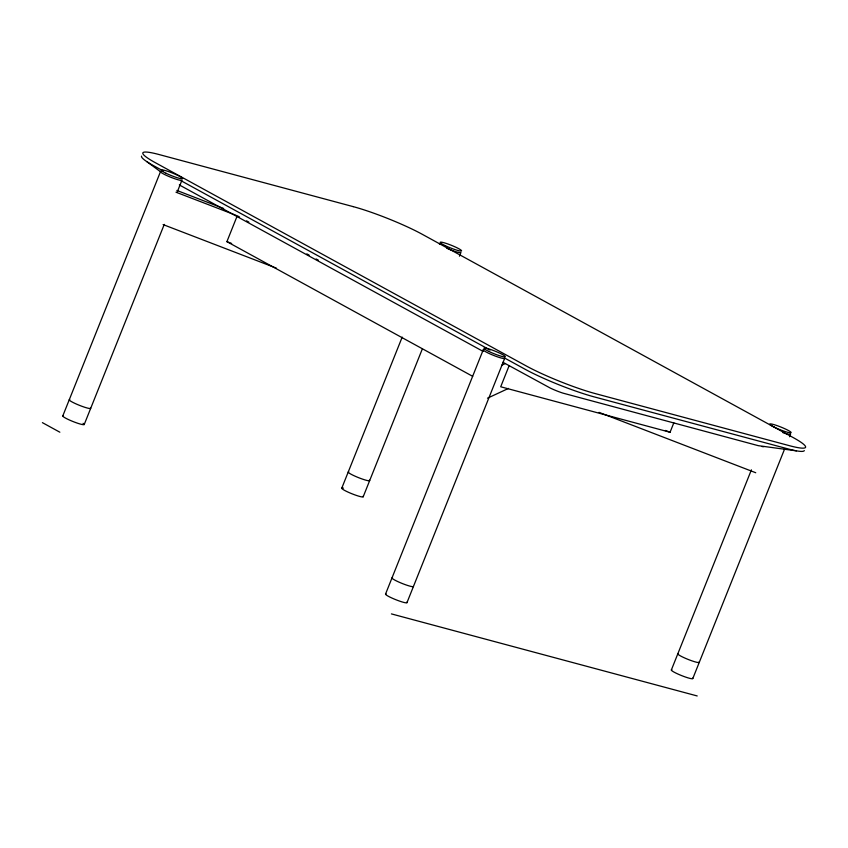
<?xml version="1.0" encoding="UTF-8"?>
<svg xmlns="http://www.w3.org/2000/svg" width="848" height="848" viewBox="0 0 848 848"><rect width="100%" height="100%" fill="white"/><g stroke="black" fill="none" stroke-linecap="round" stroke-linejoin="round"><path stroke-width="1.27" d="M62.784 415.944L160.505 171.635M84.217 424.53L164.279 224.381M177.031 192.496L181.938 180.232A11.543 1.389 21.8 0 1 169.25 176.628A11.543 1.389 21.8 0 1 161.014 171.455M472.686 376.332L226.904 241.648L237.26 215.763L239.581 217.035M341.755 488.204L402.196 337.112M363.188 496.79L422.156 349.376M459.436 256.17L460.909 252.492A11.543 1.389 21.8 0 1 446.864 248.305M385.533 594.077L483.254 349.779M406.966 602.674L504.687 358.365M509.171 365.594L500.702 386.773L670.058 432.257L673.821 422.845M671.351 669.984L751.402 469.834M692.784 678.58L784.612 448.995M789.52 436.731L790.495 434.271M501.645 365.265L505.175 363.622M487.494 398.189L508.493 388.416M502.938 362.276L550.182 388.013A13.706 1.643 21.8 0 0 562.902 393.112L758.26 445.666L796.452 450.85M391.416 613.899L697.204 695.954M175.992 192.199L236.03 215.286M226.904 241.648L231.652 243.471M163.102 224.582L276.406 268.148M176.85 190.44L223.639 208.491M665.373 430.455L670.058 432.257M599.048 412.382L755.738 472.739M163.314 171.01L154.039 165.932A52.661 6.328 21.8 0 1 141.574 156.106M180.688 180.529L490.027 350.044M505.09 358.291L524.87 369.134A52.661 6.328 21.8 0 0 593.992 396.832L788.152 448.931A52.661 6.328 21.8 0 0 804.307 450.585M246.535 220.84L248.846 222.112M306.817 253.881L309.138 255.153M316.092 258.958L318.413 260.23M179.331 184.938L483.212 351.464M42.4 422.643L59.848 432.204M146.81 161.618L160.357 171.614M406.754 602.197A11.543 1.389 21.8 0 1 395.677 599.642A11.543 1.389 21.8 0 1 386.052 593.897M692.562 678.103A11.543 1.389 21.8 0 1 681.495 675.549A11.543 1.389 21.8 0 1 671.86 669.803M362.976 496.313A11.543 1.389 21.8 0 1 350.51 493.186A11.543 1.389 21.8 0 1 343.482 488.141M83.072 423.322A11.543 1.389 21.8 0 1 74.338 422.05A11.543 1.389 21.8 0 1 63.303 415.764M699.038 661.928A11.543 1.389 21.8 0 1 687.972 659.373A11.543 1.389 21.8 0 1 678.336 653.628M790.283 433.794A11.543 1.389 21.8 0 1 782.905 432.639M413.442 586.487A11.543 1.389 21.8 0 1 400.754 582.894A11.543 1.389 21.8 0 1 392.518 577.721M504.465 357.898A11.543 1.389 21.8 0 1 493.398 355.333A11.543 1.389 21.8 0 1 483.763 349.599M90.471 407.877A11.543 1.389 21.8 0 1 79.405 405.323A11.543 1.389 21.8 0 1 69.769 399.578M369.442 480.138A11.543 1.389 21.8 0 1 358.375 477.583A11.543 1.389 21.8 0 1 348.74 471.838M439.688 244.372A11.543 1.389 21.8 0 1 439.476 243.895M764.016 446.451A13.706 1.643 21.8 0 1 761.97 446.525M353.181 206.626L159.021 154.527A52.661 6.328 21.8 0 0 155.332 162.689L526.163 365.901A52.661 6.328 21.8 0 0 595.285 393.599L789.446 445.688A52.661 6.328 21.8 0 0 793.124 437.536L422.304 234.324A52.661 6.328 21.8 0 0 353.181 206.626M774.574 427.307A11.543 1.389 21.8 0 0 791.142 432.66A11.543 1.389 21.8 0 0 775.56 425.113A11.543 1.389 21.8 0 0 774.574 427.307M488.755 351.401A11.543 1.389 21.8 0 0 505.334 356.754A11.543 1.389 21.8 0 0 489.752 349.217A11.543 1.389 21.8 0 0 488.755 351.401M166.017 173.268A11.543 1.389 21.8 0 0 182.585 178.61A11.543 1.389 21.8 0 0 167.003 171.073A11.543 1.389 21.8 0 0 166.017 173.268M444.988 245.528A11.543 1.389 21.8 0 0 461.556 250.87A11.543 1.389 21.8 0 0 445.974 243.334A11.543 1.389 21.8 0 0 444.988 245.528"/></g></svg>
